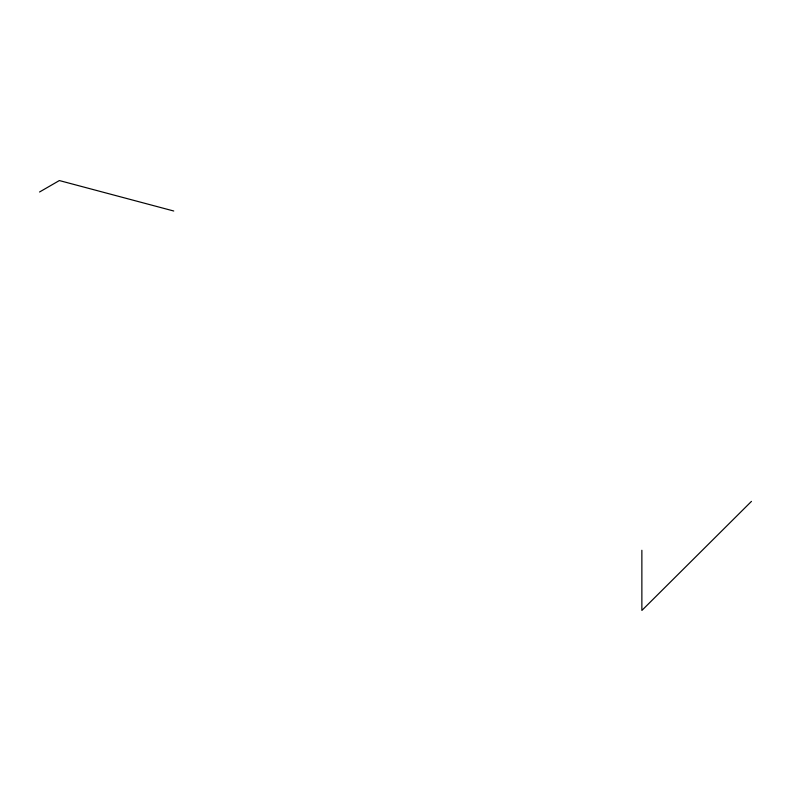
<?xml version="1.0" encoding="UTF-8"?>
<svg xmlns="http://www.w3.org/2000/svg" width="791" height="791" viewBox="0 0 791 791"><rect width="100%" height="100%" fill="white"/><g stroke="black" fill="none" stroke-linecap="round" stroke-linejoin="round"><path stroke-width="1.19" d="M751.45 501.385L641.867 610.444L641.867 550.269M39.55 191.995L59.355 180.556L173.743 211.009"/></g></svg>
